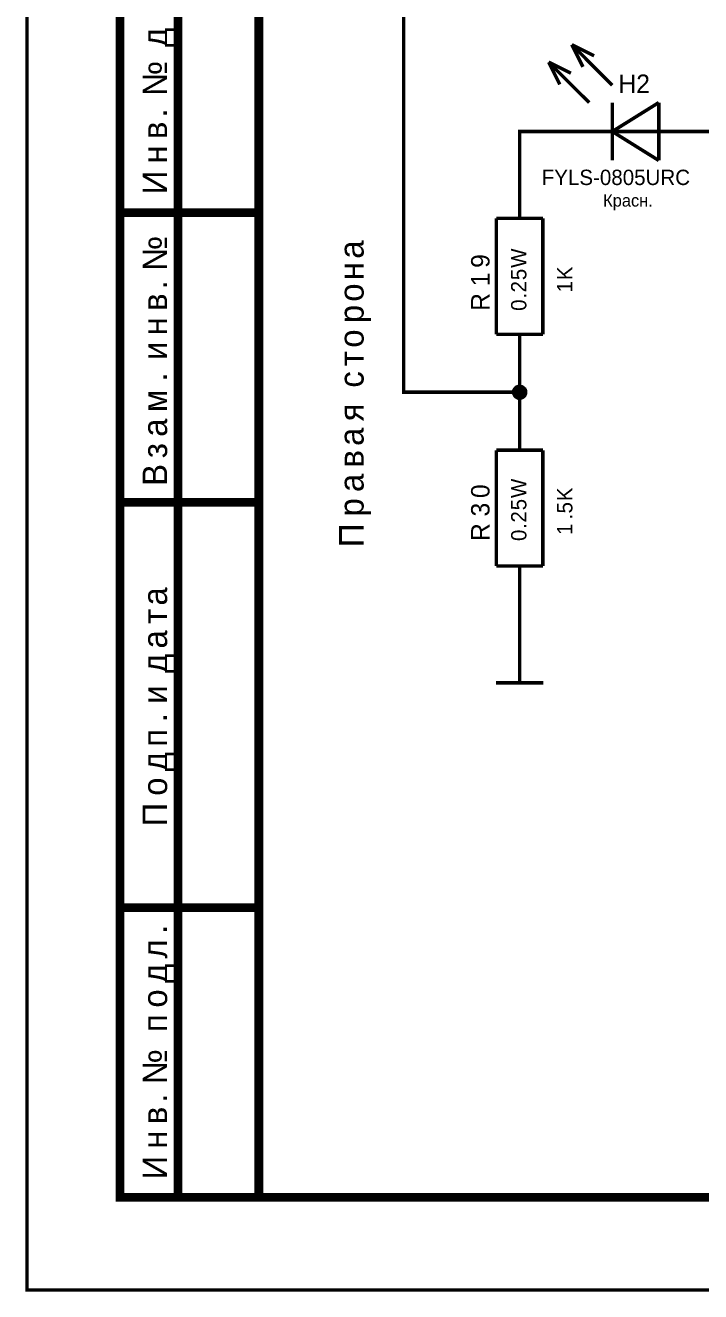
# Model space of a CAD drawing. Header units: millimetres. Extents: x 0 to 420, y 0 to 297.
# Drawn here: x -0.1 to 58.2, y -0.1 to 109.2 of the extents above; entities that cross this region are included whole.
import ezdxf

# ---------------------------------------------------------------- set-up
doc = ezdxf.new("R2010")
doc.units = ezdxf.units.MM
doc.layers.add('Sheet', color=255, linetype='Continuous')

msp = doc.modelspace()

# ---------------------------------------------------------------- linework, layer by layer
at = {"layer": 'Sheet'}
for points, const_width in [([(0.1, 297), (419.9, 297), (419.9, 0), (0.1, 0), (0.1, 297)], 0.3), ([(0.1, 297), (419.9, 297), (419.9, 0), (0.1, 0), (0.1, 297)], 0.3), ([(0.1, 297), (0.1, 0), (419.9, 0), (419.9, 297), (0.1, 297), (0.1, 297)], 0.0991), ([(0.1, 297), (0.1, 0), (419.9, 0), (419.9, 297), (0.1, 297), (0.1, 297)], 0.0991), ([(20.09, 292), (414.92, 292), (414.92, 8), (20.09, 8), (20.09, 292)], 0.749), ([(8.11, 152.99), (20.09, 152.99), (20.09, 8), (8.11, 8), (8.11, 152.99)], 0.749)]:
    msp.add_lwpolyline(points, close=True, dxfattribs=dict(at, const_width=const_width))
for points, const_width in [([(42.59, 77.5), (32.59, 77.5), (32.59, 177.49)], 0.3), ([(13.11, 152.99), (13.11, 8)], 0.749), ([(50.58, 103.99), (47.09, 107.5)], 0.3), ([(48.05, 105.58), (47.09, 107.5)], 0.3), ([(47.09, 107.5), (49.01, 106.54)], 0.3), ([(48.58, 102.5), (45.09, 105.99)], 0.3), ([(46.05, 104.07), (45.09, 105.99)], 0.3), ([(45.09, 105.99), (47.01, 105.03)], 0.3), ([(50.58, 100), (54.59, 102.5)], 0.3), ([(50.58, 102.5), (50.58, 97.5)], 0.3), ([(54.59, 102.5), (54.59, 97.5)], 0.3), ([(47.58, 100), (42.59, 100), (42.59, 95)], 0.3), ([(50.08, 100), (47.58, 100)], 0.3), ([(55.08, 100), (50.08, 100)], 0.3), ([(54.59, 97.5), (50.58, 100)], 0.3), ([(55.08, 100), (57.58, 100)], 0.3), ([(75.08, 100), (57.58, 100)], 0.3), ([(42.59, 92.5), (42.59, 95)], 0.3), ([(8.11, 92.99), (20.09, 92.99)], 0.749), ([(40.58, 92.5), (44.59, 92.5)], 0.3), ([(40.58, 82.5), (40.58, 92.5)], 0.3), ([(44.59, 82.5), (44.59, 92.5)], 0.3), ([(40.58, 82.5), (44.59, 82.5)], 0.3), ([(42.59, 82.5), (42.59, 80)], 0.3), ([(42.59, 75), (42.59, 77.5), (42.59, 80)], 0.3), ([(42.07, 77.5), (42.07, 77.53), (42.07, 77.55), (42.07, 77.58), (42.09, 77.59), (42.09, 77.63), (42.09, 77.64), (42.11, 77.66), (42.11, 77.69), (42.12, 77.71), (42.14, 77.73), (42.16, 77.76), (42.16, 77.78), (42.17, 77.79), (42.19, 77.81), (42.21, 77.83), (42.22, 77.84), (42.24, 77.86), (42.25, 77.88), (42.29, 77.89), (42.3, 77.91), (42.32, 77.93), (42.34, 77.93), (42.37, 77.94), (42.39, 77.96), (42.4, 77.96), (42.44, 77.98), (42.45, 77.98), (42.49, 77.98), (42.5, 77.99), (42.54, 77.99), (42.55, 77.99), (42.59, 77.99)], 0.3), ([(42.07, 77.5), (42.07, 77.53), (42.07, 77.55), (42.07, 77.58), (42.09, 77.59), (42.09, 77.63), (42.09, 77.64), (42.11, 77.66), (42.11, 77.69), (42.12, 77.71), (42.14, 77.73), (42.16, 77.76), (42.16, 77.78), (42.17, 77.79), (42.19, 77.81), (42.21, 77.83), (42.22, 77.84), (42.24, 77.86), (42.25, 77.88), (42.29, 77.89), (42.3, 77.91), (42.32, 77.93), (42.34, 77.93), (42.37, 77.94), (42.39, 77.96), (42.4, 77.96), (42.44, 77.98), (42.45, 77.98), (42.49, 77.98), (42.5, 77.99), (42.54, 77.99), (42.55, 77.99), (42.59, 77.99)], 0.3), ([(42.07, 77.5), (42.07, 77.53), (42.07, 77.55), (42.07, 77.58), (42.09, 77.59), (42.09, 77.63), (42.09, 77.64), (42.11, 77.66), (42.11, 77.69), (42.12, 77.71), (42.14, 77.73), (42.16, 77.76), (42.16, 77.78), (42.17, 77.79), (42.19, 77.81), (42.21, 77.83), (42.22, 77.84), (42.24, 77.86), (42.25, 77.88), (42.29, 77.89), (42.3, 77.91), (42.32, 77.93), (42.34, 77.93), (42.37, 77.94), (42.39, 77.96), (42.4, 77.96), (42.44, 77.98), (42.45, 77.98), (42.49, 77.98), (42.5, 77.99), (42.54, 77.99), (42.55, 77.99), (42.59, 77.99)], 0.3), ([(42.07, 77.5), (42.07, 77.53), (42.07, 77.55), (42.07, 77.58), (42.09, 77.59), (42.09, 77.63), (42.09, 77.64), (42.11, 77.66), (42.11, 77.69), (42.12, 77.71), (42.14, 77.73), (42.16, 77.76), (42.16, 77.78), (42.17, 77.79), (42.19, 77.81), (42.21, 77.83), (42.22, 77.84), (42.24, 77.86), (42.25, 77.88), (42.29, 77.89), (42.3, 77.91), (42.32, 77.93), (42.34, 77.93), (42.37, 77.94), (42.39, 77.96), (42.4, 77.96), (42.44, 77.98), (42.45, 77.98), (42.49, 77.98), (42.5, 77.99), (42.54, 77.99), (42.55, 77.99), (42.59, 77.99)], 0.3), ([(42.59, 76.98), (42.55, 76.98), (42.54, 76.98), (42.5, 76.98), (42.49, 77), (42.45, 77), (42.44, 77), (42.4, 77.02), (42.39, 77.02), (42.37, 77.03), (42.34, 77.05), (42.32, 77.07), (42.3, 77.07), (42.29, 77.08), (42.25, 77.1), (42.24, 77.11), (42.22, 77.13), (42.21, 77.15), (42.19, 77.16), (42.17, 77.2), (42.16, 77.21), (42.16, 77.23), (42.14, 77.25), (42.12, 77.28), (42.11, 77.3), (42.11, 77.31), (42.09, 77.35), (42.09, 77.36), (42.09, 77.4), (42.07, 77.41), (42.07, 77.45), (42.07, 77.46), (42.07, 77.5)], 0.3), ([(42.07, 77.5), (42.07, 77.5)], 0.3), ([(42.59, 76.98), (42.55, 76.98), (42.54, 76.98), (42.5, 76.98), (42.49, 77), (42.45, 77), (42.44, 77), (42.4, 77.02), (42.39, 77.02), (42.37, 77.03), (42.34, 77.05), (42.32, 77.07), (42.3, 77.07), (42.29, 77.08), (42.25, 77.1), (42.24, 77.11), (42.22, 77.13), (42.21, 77.15), (42.19, 77.16), (42.17, 77.2), (42.16, 77.21), (42.16, 77.23), (42.14, 77.25), (42.12, 77.28), (42.11, 77.3), (42.11, 77.31), (42.09, 77.35), (42.09, 77.36), (42.09, 77.4), (42.07, 77.41), (42.07, 77.45), (42.07, 77.46), (42.07, 77.5)], 0.3), ([(42.07, 77.5), (42.07, 77.5)], 0.3), ([(42.59, 76.98), (42.55, 76.98), (42.54, 76.98), (42.5, 76.98), (42.49, 77), (42.45, 77), (42.44, 77), (42.4, 77.02), (42.39, 77.02), (42.37, 77.03), (42.34, 77.05), (42.32, 77.07), (42.3, 77.07), (42.29, 77.08), (42.25, 77.1), (42.24, 77.11), (42.22, 77.13), (42.21, 77.15), (42.19, 77.16), (42.17, 77.2), (42.16, 77.21), (42.16, 77.23), (42.14, 77.25), (42.12, 77.28), (42.11, 77.3), (42.11, 77.31), (42.09, 77.35), (42.09, 77.36), (42.09, 77.4), (42.07, 77.41), (42.07, 77.45), (42.07, 77.46), (42.07, 77.5)], 0.3), ([(42.07, 77.5), (42.07, 77.5)], 0.3), ([(42.59, 76.98), (42.55, 76.98), (42.54, 76.98), (42.5, 76.98), (42.49, 77), (42.45, 77), (42.44, 77), (42.4, 77.02), (42.39, 77.02), (42.37, 77.03), (42.34, 77.05), (42.32, 77.07), (42.3, 77.07), (42.29, 77.08), (42.25, 77.1), (42.24, 77.11), (42.22, 77.13), (42.21, 77.15), (42.19, 77.16), (42.17, 77.2), (42.16, 77.21), (42.16, 77.23), (42.14, 77.25), (42.12, 77.28), (42.11, 77.3), (42.11, 77.31), (42.09, 77.35), (42.09, 77.36), (42.09, 77.4), (42.07, 77.41), (42.07, 77.45), (42.07, 77.46), (42.07, 77.5)], 0.3), ([(42.07, 77.5), (42.07, 77.5)], 0.3), ([(42.07, 77.5), (42.07, 77.53), (42.07, 77.55), (42.07, 77.58), (42.09, 77.59), (42.09, 77.63), (42.09, 77.64), (42.11, 77.66), (42.11, 77.69), (42.12, 77.71), (42.14, 77.73), (42.16, 77.76), (42.16, 77.78), (42.17, 77.79), (42.19, 77.81), (42.21, 77.83), (42.22, 77.84), (42.24, 77.86), (42.25, 77.88), (42.29, 77.89), (42.3, 77.91), (42.32, 77.93), (42.34, 77.93), (42.37, 77.94), (42.39, 77.96), (42.4, 77.96), (42.44, 77.98), (42.45, 77.98), (42.49, 77.98), (42.5, 77.99), (42.54, 77.99), (42.55, 77.99), (42.59, 77.99)], 0.0991), ([(42.07, 77.5), (42.07, 77.53), (42.07, 77.55), (42.07, 77.58), (42.09, 77.59), (42.09, 77.63), (42.09, 77.64), (42.11, 77.66), (42.11, 77.69), (42.12, 77.71), (42.14, 77.73), (42.16, 77.76), (42.16, 77.78), (42.17, 77.79), (42.19, 77.81), (42.21, 77.83), (42.22, 77.84), (42.24, 77.86), (42.25, 77.88), (42.29, 77.89), (42.3, 77.91), (42.32, 77.93), (42.34, 77.93), (42.37, 77.94), (42.39, 77.96), (42.4, 77.96), (42.44, 77.98), (42.45, 77.98), (42.49, 77.98), (42.5, 77.99), (42.54, 77.99), (42.55, 77.99), (42.59, 77.99)], 0.0991), ([(42.07, 77.5), (42.07, 77.53), (42.07, 77.55), (42.07, 77.58), (42.09, 77.59), (42.09, 77.63), (42.09, 77.64), (42.11, 77.66), (42.11, 77.69), (42.12, 77.71), (42.14, 77.73), (42.16, 77.76), (42.16, 77.78), (42.17, 77.79), (42.19, 77.81), (42.21, 77.83), (42.22, 77.84), (42.24, 77.86), (42.25, 77.88), (42.29, 77.89), (42.3, 77.91), (42.32, 77.93), (42.34, 77.93), (42.37, 77.94), (42.39, 77.96), (42.4, 77.96), (42.44, 77.98), (42.45, 77.98), (42.49, 77.98), (42.5, 77.99), (42.54, 77.99), (42.55, 77.99), (42.59, 77.99)], 0.0991), ([(42.07, 77.5), (42.07, 77.53), (42.07, 77.55), (42.07, 77.58), (42.09, 77.59), (42.09, 77.63), (42.09, 77.64), (42.11, 77.66), (42.11, 77.69), (42.12, 77.71), (42.14, 77.73), (42.16, 77.76), (42.16, 77.78), (42.17, 77.79), (42.19, 77.81), (42.21, 77.83), (42.22, 77.84), (42.24, 77.86), (42.25, 77.88), (42.29, 77.89), (42.3, 77.91), (42.32, 77.93), (42.34, 77.93), (42.37, 77.94), (42.39, 77.96), (42.4, 77.96), (42.44, 77.98), (42.45, 77.98), (42.49, 77.98), (42.5, 77.99), (42.54, 77.99), (42.55, 77.99), (42.59, 77.99)], 0.0991), ([(42.59, 77.99), (42.59, 77.99)], 0.3), ([(42.59, 77.99), (42.62, 77.99), (42.64, 77.99), (42.67, 77.99), (42.69, 77.98), (42.72, 77.98), (42.73, 77.98), (42.77, 77.96), (42.78, 77.96), (42.8, 77.94), (42.83, 77.93), (42.85, 77.93), (42.87, 77.91), (42.88, 77.89), (42.92, 77.88), (42.93, 77.86), (42.95, 77.84), (42.97, 77.83), (42.98, 77.81), (43, 77.79), (43.02, 77.78), (43.02, 77.76), (43.03, 77.73), (43.05, 77.71), (43.07, 77.69), (43.07, 77.66), (43.08, 77.64), (43.08, 77.63), (43.08, 77.59), (43.1, 77.58), (43.1, 77.55), (43.1, 77.53), (43.1, 77.5)], 0.3), ([(42.59, 77.99), (42.59, 77.99)], 0.3), ([(42.59, 77.99), (42.62, 77.99), (42.64, 77.99), (42.67, 77.99), (42.69, 77.98), (42.72, 77.98), (42.73, 77.98), (42.77, 77.96), (42.78, 77.96), (42.8, 77.94), (42.83, 77.93), (42.85, 77.93), (42.87, 77.91), (42.88, 77.89), (42.92, 77.88), (42.93, 77.86), (42.95, 77.84), (42.97, 77.83), (42.98, 77.81), (43, 77.79), (43.02, 77.78), (43.02, 77.76), (43.03, 77.73), (43.05, 77.71), (43.07, 77.69), (43.07, 77.66), (43.08, 77.64), (43.08, 77.63), (43.08, 77.59), (43.1, 77.58), (43.1, 77.55), (43.1, 77.53), (43.1, 77.5)], 0.3), ([(42.59, 77.99), (42.59, 77.99)], 0.3), ([(42.59, 77.99), (42.62, 77.99), (42.64, 77.99), (42.67, 77.99), (42.69, 77.98), (42.72, 77.98), (42.73, 77.98), (42.77, 77.96), (42.78, 77.96), (42.8, 77.94), (42.83, 77.93), (42.85, 77.93), (42.87, 77.91), (42.88, 77.89), (42.92, 77.88), (42.93, 77.86), (42.95, 77.84), (42.97, 77.83), (42.98, 77.81), (43, 77.79), (43.02, 77.78), (43.02, 77.76), (43.03, 77.73), (43.05, 77.71), (43.07, 77.69), (43.07, 77.66), (43.08, 77.64), (43.08, 77.63), (43.08, 77.59), (43.1, 77.58), (43.1, 77.55), (43.1, 77.53), (43.1, 77.5)], 0.3), ([(42.59, 77.99), (42.59, 77.99)], 0.3), ([(42.59, 77.99), (42.62, 77.99), (42.64, 77.99), (42.67, 77.99), (42.69, 77.98), (42.72, 77.98), (42.73, 77.98), (42.77, 77.96), (42.78, 77.96), (42.8, 77.94), (42.83, 77.93), (42.85, 77.93), (42.87, 77.91), (42.88, 77.89), (42.92, 77.88), (42.93, 77.86), (42.95, 77.84), (42.97, 77.83), (42.98, 77.81), (43, 77.79), (43.02, 77.78), (43.02, 77.76), (43.03, 77.73), (43.05, 77.71), (43.07, 77.69), (43.07, 77.66), (43.08, 77.64), (43.08, 77.63), (43.08, 77.59), (43.1, 77.58), (43.1, 77.55), (43.1, 77.53), (43.1, 77.5)], 0.3), ([(43.1, 77.5), (43.1, 77.46), (43.1, 77.45), (43.1, 77.41), (43.08, 77.4), (43.08, 77.36), (43.08, 77.35), (43.07, 77.31), (43.07, 77.3), (43.05, 77.28), (43.03, 77.25), (43.02, 77.23), (43.02, 77.21), (43, 77.2), (42.98, 77.16), (42.97, 77.15), (42.95, 77.13), (42.93, 77.11), (42.92, 77.1), (42.88, 77.08), (42.87, 77.07), (42.85, 77.07), (42.83, 77.05), (42.8, 77.03), (42.78, 77.02), (42.77, 77.02), (42.73, 77), (42.72, 77), (42.69, 77), (42.67, 76.98), (42.64, 76.98), (42.62, 76.98), (42.59, 76.98)], 0.3), ([(43.1, 77.5), (43.1, 77.46), (43.1, 77.45), (43.1, 77.41), (43.08, 77.4), (43.08, 77.36), (43.08, 77.35), (43.07, 77.31), (43.07, 77.3), (43.05, 77.28), (43.03, 77.25), (43.02, 77.23), (43.02, 77.21), (43, 77.2), (42.98, 77.16), (42.97, 77.15), (42.95, 77.13), (42.93, 77.11), (42.92, 77.1), (42.88, 77.08), (42.87, 77.07), (42.85, 77.07), (42.83, 77.05), (42.8, 77.03), (42.78, 77.02), (42.77, 77.02), (42.73, 77), (42.72, 77), (42.69, 77), (42.67, 76.98), (42.64, 76.98), (42.62, 76.98), (42.59, 76.98)], 0.3), ([(43.1, 77.5), (43.1, 77.46), (43.1, 77.45), (43.1, 77.41), (43.08, 77.4), (43.08, 77.36), (43.08, 77.35), (43.07, 77.31), (43.07, 77.3), (43.05, 77.28), (43.03, 77.25), (43.02, 77.23), (43.02, 77.21), (43, 77.2), (42.98, 77.16), (42.97, 77.15), (42.95, 77.13), (42.93, 77.11), (42.92, 77.1), (42.88, 77.08), (42.87, 77.07), (42.85, 77.07), (42.83, 77.05), (42.8, 77.03), (42.78, 77.02), (42.77, 77.02), (42.73, 77), (42.72, 77), (42.69, 77), (42.67, 76.98), (42.64, 76.98), (42.62, 76.98), (42.59, 76.98)], 0.3), ([(43.1, 77.5), (43.1, 77.46), (43.1, 77.45), (43.1, 77.41), (43.08, 77.4), (43.08, 77.36), (43.08, 77.35), (43.07, 77.31), (43.07, 77.3), (43.05, 77.28), (43.03, 77.25), (43.02, 77.23), (43.02, 77.21), (43, 77.2), (42.98, 77.16), (42.97, 77.15), (42.95, 77.13), (42.93, 77.11), (42.92, 77.1), (42.88, 77.08), (42.87, 77.07), (42.85, 77.07), (42.83, 77.05), (42.8, 77.03), (42.78, 77.02), (42.77, 77.02), (42.73, 77), (42.72, 77), (42.69, 77), (42.67, 76.98), (42.64, 76.98), (42.62, 76.98), (42.59, 76.98)], 0.3), ([(42.59, 77.99), (42.59, 77.99)], 0.0991), ([(42.59, 77.99), (42.62, 77.99), (42.64, 77.99), (42.67, 77.99), (42.69, 77.98), (42.72, 77.98), (42.73, 77.98), (42.77, 77.96), (42.78, 77.96), (42.8, 77.94), (42.83, 77.93), (42.85, 77.93), (42.87, 77.91), (42.88, 77.89), (42.92, 77.88), (42.93, 77.86), (42.95, 77.84), (42.97, 77.83), (42.98, 77.81), (43, 77.79), (43.02, 77.78), (43.02, 77.76), (43.03, 77.73), (43.05, 77.71), (43.07, 77.69), (43.07, 77.66), (43.08, 77.64), (43.08, 77.63), (43.08, 77.59), (43.1, 77.58), (43.1, 77.55), (43.1, 77.53), (43.1, 77.5)], 0.0991), ([(42.59, 77.99), (42.59, 77.99)], 0.0991), ([(42.59, 77.99), (42.62, 77.99), (42.64, 77.99), (42.67, 77.99), (42.69, 77.98), (42.72, 77.98), (42.73, 77.98), (42.77, 77.96), (42.78, 77.96), (42.8, 77.94), (42.83, 77.93), (42.85, 77.93), (42.87, 77.91), (42.88, 77.89), (42.92, 77.88), (42.93, 77.86), (42.95, 77.84), (42.97, 77.83), (42.98, 77.81), (43, 77.79), (43.02, 77.78), (43.02, 77.76), (43.03, 77.73), (43.05, 77.71), (43.07, 77.69), (43.07, 77.66), (43.08, 77.64), (43.08, 77.63), (43.08, 77.59), (43.1, 77.58), (43.1, 77.55), (43.1, 77.53), (43.1, 77.5)], 0.0991), ([(42.59, 77.99), (42.59, 77.99)], 0.0991), ([(42.59, 77.99), (42.62, 77.99), (42.64, 77.99), (42.67, 77.99), (42.69, 77.98), (42.72, 77.98), (42.73, 77.98), (42.77, 77.96), (42.78, 77.96), (42.8, 77.94), (42.83, 77.93), (42.85, 77.93), (42.87, 77.91), (42.88, 77.89), (42.92, 77.88), (42.93, 77.86), (42.95, 77.84), (42.97, 77.83), (42.98, 77.81), (43, 77.79), (43.02, 77.78), (43.02, 77.76), (43.03, 77.73), (43.05, 77.71), (43.07, 77.69), (43.07, 77.66), (43.08, 77.64), (43.08, 77.63), (43.08, 77.59), (43.1, 77.58), (43.1, 77.55), (43.1, 77.53), (43.1, 77.5)], 0.0991), ([(42.59, 77.99), (42.59, 77.99)], 0.0991), ([(42.59, 77.99), (42.62, 77.99), (42.64, 77.99), (42.67, 77.99), (42.69, 77.98), (42.72, 77.98), (42.73, 77.98), (42.77, 77.96), (42.78, 77.96), (42.8, 77.94), (42.83, 77.93), (42.85, 77.93), (42.87, 77.91), (42.88, 77.89), (42.92, 77.88), (42.93, 77.86), (42.95, 77.84), (42.97, 77.83), (42.98, 77.81), (43, 77.79), (43.02, 77.78), (43.02, 77.76), (43.03, 77.73), (43.05, 77.71), (43.07, 77.69), (43.07, 77.66), (43.08, 77.64), (43.08, 77.63), (43.08, 77.59), (43.1, 77.58), (43.1, 77.55), (43.1, 77.53), (43.1, 77.5)], 0.0991), ([(43.1, 77.5), (43.1, 77.5), (43.1, 77.5), (43.1, 77.5), (43.1, 77.5), (43.1, 77.5), (43.1, 77.5), (43.1, 77.5), (43.1, 77.5), (43.1, 77.5), (43.1, 77.5), (43.1, 77.5), (43.1, 77.5), (43.1, 77.5), (43.1, 77.5), (43.1, 77.5), (43.1, 77.5), (43.1, 77.5), (43.1, 77.5), (43.1, 77.5), (43.1, 77.5), (43.1, 77.5), (43.1, 77.5), (43.1, 77.5), (43.1, 77.5), (43.1, 77.5), (43.1, 77.5), (43.1, 77.5), (43.1, 77.5), (43.1, 77.5), (43.1, 77.5), (43.1, 77.5), (43.1, 77.5)], 0.3), ([(43.1, 77.5), (43.1, 77.5)], 0.3), ([(43.1, 77.5), (43.1, 77.5), (43.1, 77.5), (43.1, 77.5), (43.1, 77.5), (43.1, 77.5), (43.1, 77.5), (43.1, 77.5), (43.1, 77.5), (43.1, 77.5), (43.1, 77.5), (43.1, 77.5), (43.1, 77.5), (43.1, 77.5), (43.1, 77.5), (43.1, 77.5), (43.1, 77.5), (43.1, 77.5), (43.1, 77.5), (43.1, 77.5), (43.1, 77.5), (43.1, 77.5), (43.1, 77.5), (43.1, 77.5), (43.1, 77.5), (43.1, 77.5), (43.1, 77.5), (43.1, 77.5), (43.1, 77.5), (43.1, 77.5), (43.1, 77.5), (43.1, 77.5), (43.1, 77.5)], 0.3), ([(43.1, 77.5), (43.1, 77.5)], 0.3), ([(43.1, 77.5), (43.1, 77.5), (43.1, 77.5), (43.1, 77.5), (43.1, 77.5), (43.1, 77.5), (43.1, 77.5), (43.1, 77.5), (43.1, 77.5), (43.1, 77.5), (43.1, 77.5), (43.1, 77.5), (43.1, 77.5), (43.1, 77.5), (43.1, 77.5), (43.1, 77.5), (43.1, 77.5), (43.1, 77.5), (43.1, 77.5), (43.1, 77.5), (43.1, 77.5), (43.1, 77.5), (43.1, 77.5), (43.1, 77.5), (43.1, 77.5), (43.1, 77.5), (43.1, 77.5), (43.1, 77.5), (43.1, 77.5), (43.1, 77.5), (43.1, 77.5), (43.1, 77.5), (43.1, 77.5)], 0.3), ([(43.1, 77.5), (43.1, 77.5)], 0.3), ([(43.1, 77.5), (43.1, 77.5), (43.1, 77.5), (43.1, 77.5), (43.1, 77.5), (43.1, 77.5), (43.1, 77.5), (43.1, 77.5), (43.1, 77.5), (43.1, 77.5), (43.1, 77.5), (43.1, 77.5), (43.1, 77.5), (43.1, 77.5), (43.1, 77.5), (43.1, 77.5), (43.1, 77.5), (43.1, 77.5), (43.1, 77.5), (43.1, 77.5), (43.1, 77.5), (43.1, 77.5), (43.1, 77.5), (43.1, 77.5), (43.1, 77.5), (43.1, 77.5), (43.1, 77.5), (43.1, 77.5), (43.1, 77.5), (43.1, 77.5), (43.1, 77.5), (43.1, 77.5), (43.1, 77.5)], 0.3), ([(43.1, 77.5), (43.1, 77.5)], 0.3), ([(42.59, 76.98), (42.55, 76.98), (42.54, 76.98), (42.5, 76.98), (42.49, 77), (42.45, 77), (42.44, 77), (42.4, 77.02), (42.39, 77.02), (42.37, 77.03), (42.34, 77.05), (42.32, 77.07), (42.3, 77.07), (42.29, 77.08), (42.25, 77.1), (42.24, 77.11), (42.22, 77.13), (42.21, 77.15), (42.19, 77.16), (42.17, 77.2), (42.16, 77.21), (42.16, 77.23), (42.14, 77.25), (42.12, 77.28), (42.11, 77.3), (42.11, 77.31), (42.09, 77.35), (42.09, 77.36), (42.09, 77.4), (42.07, 77.41), (42.07, 77.45), (42.07, 77.46), (42.07, 77.5)], 0.0991), ([(42.07, 77.5), (42.07, 77.5)], 0.0991), ([(42.59, 76.98), (42.55, 76.98), (42.54, 76.98), (42.5, 76.98), (42.49, 77), (42.45, 77), (42.44, 77), (42.4, 77.02), (42.39, 77.02), (42.37, 77.03), (42.34, 77.05), (42.32, 77.07), (42.3, 77.07), (42.29, 77.08), (42.25, 77.1), (42.24, 77.11), (42.22, 77.13), (42.21, 77.15), (42.19, 77.16), (42.17, 77.2), (42.16, 77.21), (42.16, 77.23), (42.14, 77.25), (42.12, 77.28), (42.11, 77.3), (42.11, 77.31), (42.09, 77.35), (42.09, 77.36), (42.09, 77.4), (42.07, 77.41), (42.07, 77.45), (42.07, 77.46), (42.07, 77.5)], 0.0991), ([(42.07, 77.5), (42.07, 77.5)], 0.0991), ([(42.59, 76.98), (42.55, 76.98), (42.54, 76.98), (42.5, 76.98), (42.49, 77), (42.45, 77), (42.44, 77), (42.4, 77.02), (42.39, 77.02), (42.37, 77.03), (42.34, 77.05), (42.32, 77.07), (42.3, 77.07), (42.29, 77.08), (42.25, 77.1), (42.24, 77.11), (42.22, 77.13), (42.21, 77.15), (42.19, 77.16), (42.17, 77.2), (42.16, 77.21), (42.16, 77.23), (42.14, 77.25), (42.12, 77.28), (42.11, 77.3), (42.11, 77.31), (42.09, 77.35), (42.09, 77.36), (42.09, 77.4), (42.07, 77.41), (42.07, 77.45), (42.07, 77.46), (42.07, 77.5)], 0.0991), ([(42.07, 77.5), (42.07, 77.5)], 0.0991), ([(42.59, 76.98), (42.55, 76.98), (42.54, 76.98), (42.5, 76.98), (42.49, 77), (42.45, 77), (42.44, 77), (42.4, 77.02), (42.39, 77.02), (42.37, 77.03), (42.34, 77.05), (42.32, 77.07), (42.3, 77.07), (42.29, 77.08), (42.25, 77.1), (42.24, 77.11), (42.22, 77.13), (42.21, 77.15), (42.19, 77.16), (42.17, 77.2), (42.16, 77.21), (42.16, 77.23), (42.14, 77.25), (42.12, 77.28), (42.11, 77.3), (42.11, 77.31), (42.09, 77.35), (42.09, 77.36), (42.09, 77.4), (42.07, 77.41), (42.07, 77.45), (42.07, 77.46), (42.07, 77.5)], 0.0991), ([(42.07, 77.5), (42.07, 77.5)], 0.0991), ([(43.1, 77.5), (43.1, 77.46), (43.1, 77.45), (43.1, 77.41), (43.08, 77.4), (43.08, 77.36), (43.08, 77.35), (43.07, 77.31), (43.07, 77.3), (43.05, 77.28), (43.03, 77.25), (43.02, 77.23), (43.02, 77.21), (43, 77.2), (42.98, 77.16), (42.97, 77.15), (42.95, 77.13), (42.93, 77.11), (42.92, 77.1), (42.88, 77.08), (42.87, 77.07), (42.85, 77.07), (42.83, 77.05), (42.8, 77.03), (42.78, 77.02), (42.77, 77.02), (42.73, 77), (42.72, 77), (42.69, 77), (42.67, 76.98), (42.64, 76.98), (42.62, 76.98), (42.59, 76.98)], 0.0991), ([(43.1, 77.5), (43.1, 77.46), (43.1, 77.45), (43.1, 77.41), (43.08, 77.4), (43.08, 77.36), (43.08, 77.35), (43.07, 77.31), (43.07, 77.3), (43.05, 77.28), (43.03, 77.25), (43.02, 77.23), (43.02, 77.21), (43, 77.2), (42.98, 77.16), (42.97, 77.15), (42.95, 77.13), (42.93, 77.11), (42.92, 77.1), (42.88, 77.08), (42.87, 77.07), (42.85, 77.07), (42.83, 77.05), (42.8, 77.03), (42.78, 77.02), (42.77, 77.02), (42.73, 77), (42.72, 77), (42.69, 77), (42.67, 76.98), (42.64, 76.98), (42.62, 76.98), (42.59, 76.98)], 0.0991), ([(43.1, 77.5), (43.1, 77.46), (43.1, 77.45), (43.1, 77.41), (43.08, 77.4), (43.08, 77.36), (43.08, 77.35), (43.07, 77.31), (43.07, 77.3), (43.05, 77.28), (43.03, 77.25), (43.02, 77.23), (43.02, 77.21), (43, 77.2), (42.98, 77.16), (42.97, 77.15), (42.95, 77.13), (42.93, 77.11), (42.92, 77.1), (42.88, 77.08), (42.87, 77.07), (42.85, 77.07), (42.83, 77.05), (42.8, 77.03), (42.78, 77.02), (42.77, 77.02), (42.73, 77), (42.72, 77), (42.69, 77), (42.67, 76.98), (42.64, 76.98), (42.62, 76.98), (42.59, 76.98)], 0.0991), ([(43.1, 77.5), (43.1, 77.46), (43.1, 77.45), (43.1, 77.41), (43.08, 77.4), (43.08, 77.36), (43.08, 77.35), (43.07, 77.31), (43.07, 77.3), (43.05, 77.28), (43.03, 77.25), (43.02, 77.23), (43.02, 77.21), (43, 77.2), (42.98, 77.16), (42.97, 77.15), (42.95, 77.13), (42.93, 77.11), (42.92, 77.1), (42.88, 77.08), (42.87, 77.07), (42.85, 77.07), (42.83, 77.05), (42.8, 77.03), (42.78, 77.02), (42.77, 77.02), (42.73, 77), (42.72, 77), (42.69, 77), (42.67, 76.98), (42.64, 76.98), (42.62, 76.98), (42.59, 76.98)], 0.0991), ([(43.1, 77.5), (43.1, 77.5), (43.1, 77.5), (43.1, 77.5), (43.1, 77.5), (43.1, 77.5), (43.1, 77.5), (43.1, 77.5), (43.1, 77.5), (43.1, 77.5), (43.1, 77.5), (43.1, 77.5), (43.1, 77.5), (43.1, 77.5), (43.1, 77.5), (43.1, 77.5), (43.1, 77.5), (43.1, 77.5), (43.1, 77.5), (43.1, 77.5), (43.1, 77.5), (43.1, 77.5), (43.1, 77.5), (43.1, 77.5), (43.1, 77.5), (43.1, 77.5), (43.1, 77.5), (43.1, 77.5), (43.1, 77.5), (43.1, 77.5), (43.1, 77.5), (43.1, 77.5), (43.1, 77.5)], 0.0991), ([(43.1, 77.5), (43.1, 77.5)], 0.0991), ([(43.1, 77.5), (43.1, 77.5), (43.1, 77.5), (43.1, 77.5), (43.1, 77.5), (43.1, 77.5), (43.1, 77.5), (43.1, 77.5), (43.1, 77.5), (43.1, 77.5), (43.1, 77.5), (43.1, 77.5), (43.1, 77.5), (43.1, 77.5), (43.1, 77.5), (43.1, 77.5), (43.1, 77.5), (43.1, 77.5), (43.1, 77.5), (43.1, 77.5), (43.1, 77.5), (43.1, 77.5), (43.1, 77.5), (43.1, 77.5), (43.1, 77.5), (43.1, 77.5), (43.1, 77.5), (43.1, 77.5), (43.1, 77.5), (43.1, 77.5), (43.1, 77.5), (43.1, 77.5), (43.1, 77.5)], 0.0991), ([(43.1, 77.5), (43.1, 77.5)], 0.0991), ([(43.1, 77.5), (43.1, 77.5), (43.1, 77.5), (43.1, 77.5), (43.1, 77.5), (43.1, 77.5), (43.1, 77.5), (43.1, 77.5), (43.1, 77.5), (43.1, 77.5), (43.1, 77.5), (43.1, 77.5), (43.1, 77.5), (43.1, 77.5), (43.1, 77.5), (43.1, 77.5), (43.1, 77.5), (43.1, 77.5), (43.1, 77.5), (43.1, 77.5), (43.1, 77.5), (43.1, 77.5), (43.1, 77.5), (43.1, 77.5), (43.1, 77.5), (43.1, 77.5), (43.1, 77.5), (43.1, 77.5), (43.1, 77.5), (43.1, 77.5), (43.1, 77.5), (43.1, 77.5), (43.1, 77.5)], 0.0991), ([(43.1, 77.5), (43.1, 77.5)], 0.0991), ([(43.1, 77.5), (43.1, 77.5), (43.1, 77.5), (43.1, 77.5), (43.1, 77.5), (43.1, 77.5), (43.1, 77.5), (43.1, 77.5), (43.1, 77.5), (43.1, 77.5), (43.1, 77.5), (43.1, 77.5), (43.1, 77.5), (43.1, 77.5), (43.1, 77.5), (43.1, 77.5), (43.1, 77.5), (43.1, 77.5), (43.1, 77.5), (43.1, 77.5), (43.1, 77.5), (43.1, 77.5), (43.1, 77.5), (43.1, 77.5), (43.1, 77.5), (43.1, 77.5), (43.1, 77.5), (43.1, 77.5), (43.1, 77.5), (43.1, 77.5), (43.1, 77.5), (43.1, 77.5), (43.1, 77.5)], 0.0991), ([(43.1, 77.5), (43.1, 77.5)], 0.0991), ([(42.59, 72.49), (42.59, 75)], 0.3), ([(40.58, 72.49), (44.59, 72.49)], 0.3), ([(40.58, 62.49), (40.58, 72.49)], 0.3), ([(44.59, 62.49), (44.59, 72.49)], 0.3), ([(8.11, 67.99), (20.09, 67.99)], 0.749), ([(40.58, 62.49), (44.59, 62.49)], 0.3), ([(42.59, 62.49), (42.59, 59.99)], 0.3), ([(42.59, 57.49), (42.59, 59.99)], 0.3), ([(42.59, 57.49), (42.59, 52.41)], 0.3), ([(40.55, 52.41), (44.62, 52.41)], 0.3), ([(8.11, 32.99), (20.09, 32.99)], 0.749)]:
    msp.add_lwpolyline(points, dxfattribs=dict(at, const_width=const_width))
at = {"layer": 'Sheet', "const_width": 0.508}
msp.add_lwpolyline([(42.25, 77.5, 1), (42.75, 77.5, 1)], format="xyb", close=True, dxfattribs=at)

# ---------------------------------------------------------------- texts
at = {"layer": 'Sheet'}
for s, height, p in [('д', 2.12, (12.18, 107.3)), ('№', 2.12, (12.18, 103.06)), ('.', 2.12, (12.18, 101.21)), ('в', 2.12, (12.18, 99.35)), ('н', 2.12, (12.18, 97.23)), ('И', 2.12, (12.18, 94.58)), ('№', 2.12, (12.18, 87.96)), ('а', 2.12, (29.13, 89.02)), ('W', 1.32, (43.17, 88.23)), ('9', 1.59, (39.99, 88.23)), ('н', 2.12, (29.13, 87.17)), ('1', 1.59, (39.99, 86.64)), ('5', 1.32, (43.17, 87.17)), ('K', 1.32, (47.14, 87.17)), ('.', 2.12, (12.18, 86.37)), ('о', 2.12, (29.13, 85.31)), ('2', 1.32, (43.17, 86.11)), ('1', 1.32, (47.14, 86.11)), ('в', 2.12, (12.18, 84.52)), ('R', 1.59, (39.99, 84.52)), ('0', 1.32, (43.17, 84.52)), ('.', 1.32, (43.17, 85.58)), ('р', 2.12, (29.13, 83.46)), ('н', 2.12, (12.18, 82.4)), ('о', 2.12, (29.13, 81.34)), ('и', 2.12, (12.18, 80.28)), ('т', 2.12, (29.13, 79.75)), ('.', 2.12, (12.18, 78.42)), ('с', 2.12, (29.13, 77.89)), ('м', 2.12, (12.18, 75.77)), ('я', 2.12, (29.13, 74.98)), ('а', 2.12, (12.18, 73.65)), ('а', 2.12, (29.13, 72.86)), ('з', 2.12, (12.18, 71.8)), ('в', 2.12, (29.13, 71)), ('В', 2.12, (12.18, 69.41)), ('а', 2.12, (29.13, 68.88)), ('W', 1.32, (43.17, 68.36)), ('0', 1.59, (39.99, 68.36)), ('K', 1.32, (47.14, 68.09)), ('р', 2.12, (29.13, 66.77)), ('3', 1.59, (39.99, 66.77)), ('5', 1.32, (43.17, 67.3)), ('5', 1.32, (47.14, 67.03)), ('2', 1.32, (43.17, 66.24)), ('.', 1.32, (47.14, 66.5)), ('П', 2.12, (29.13, 64.12)), ('R', 1.59, (39.99, 64.65)), ('.', 1.32, (43.17, 65.71)), ('1', 1.32, (47.14, 65.18)), ('0', 1.32, (43.17, 64.65)), ('а', 2.12, (12.18, 59.08)), ('т', 2.12, (12.18, 57.49)), ('а', 2.12, (12.18, 55.37)), ('д', 2.12, (12.18, 53.25)), ('и', 2.12, (12.18, 50.6)), ('.', 2.12, (12.18, 49.01)), ('п', 2.12, (12.18, 46.89)), ('д', 2.12, (12.18, 44.78)), ('о', 2.12, (12.18, 42.66)), ('П', 2.12, (12.18, 40.01)), ('.', 2.12, (12.18, 30.73)), ('л', 2.12, (12.18, 28.61)), ('д', 2.12, (12.18, 26.49)), ('о', 2.12, (12.18, 24.37)), ('п', 2.12, (12.18, 22.26)), ('№', 2.12, (12.18, 17.75)), ('.', 2.12, (12.18, 16.16)), ('в', 2.12, (12.18, 14.31)), ('н', 2.12, (12.18, 12.19)), ('И', 2.12, (12.18, 9.54))]:
    msp.add_text(s, height=height, rotation=90, dxfattribs=at).set_placement(p)
for s, height, p in [('H2', 1.59, (51.11, 103.33)), ('FYLS-0805URC', 1.3247, (44.49, 95.38)), ('Красн.', 1.06, (49.79, 93.52))]:
    msp.add_text(s, height=height, dxfattribs=at).set_placement(p)

doc.saveas('drawing.dxf')
